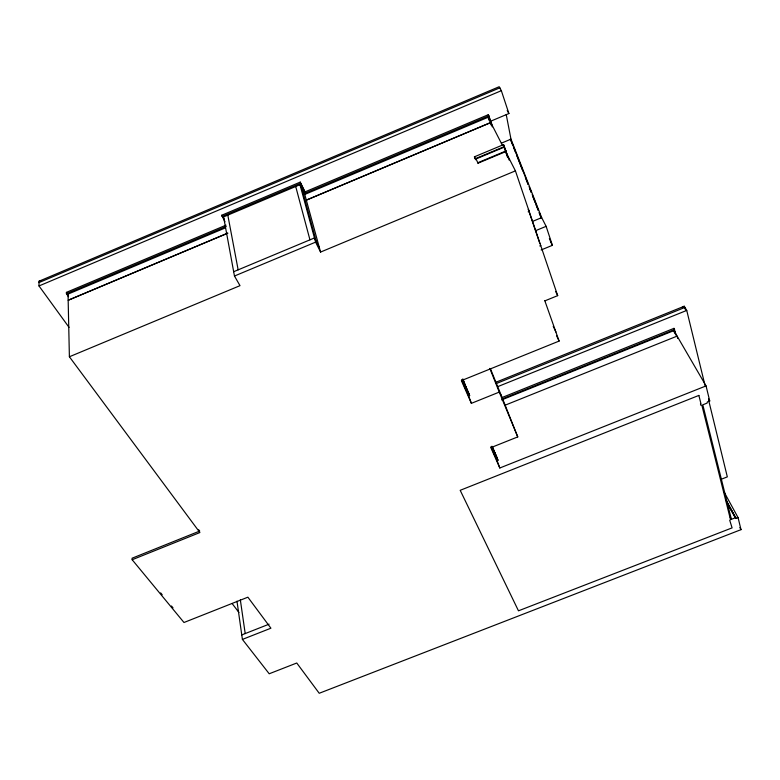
<?xml version="1.0" encoding="UTF-8"?>
<svg xmlns="http://www.w3.org/2000/svg" width="780" height="780" viewBox="0 0 780 780"><rect width="100%" height="100%" fill="white"/><g stroke="black" fill="none" stroke-linecap="round" stroke-linejoin="round"><path stroke-width="1.17" d="M69.049 327.356L39 285.948L39.029 281.209L499.19 86.726L501.345 90.685L508.892 113.539L490.513 121.27L488.26 114.718L305.048 191.87L305.399 193.118L488.845 115.869L491.741 124.293L490.669 124.751M491.273 370.812L490.425 368.628M491.254 370.753L501.092 395.031M682.217 307.583L684.216 306.238L686.741 310.421L705.159 385.973M39.02 282.565L499.805 87.847L500 88.433M39 285.948L501.345 90.685M224.991 221.764L221.812 215.212L300.251 182.111L305.048 191.87M222.037 216.489L300.593 183.349L300.251 182.111M545.005 300.807L557.69 295.639L515.424 170.869L320.58 252.067L304.765 194.444L299.969 184.694L223.587 216.908L234.468 276.023L240.006 285.656L69.391 356.762L199.894 532.545L132.171 559.738L183.982 622.499L247.884 597.188L270.913 628.202L242.405 639.415L236.983 601.166M68.552 296.712L66.436 293.728L66.407 292.373L225.995 225.166M66.436 293.728L226.229 226.453M225.527 227.809L68.035 294.109L69.391 356.762M304.765 194.444L488.085 117.273L502.223 144.973M490.786 122.558L306.325 200.138L490.766 122.528L492.268 126.877M501.394 143.159L510.978 139.152L506.23 114.582M515.424 170.869L505.625 151.651L478.013 163.205L477.838 162.727L506.025 150.94L504.114 147.196L476.044 158.945L475.654 159.647L474.425 156.819L503.558 144.622L509.145 160.085M475.654 159.647L475.312 158.701L504.514 146.484M233.678 271.713L314.467 237.949L319.43 247.874M234.468 276.023L315.598 242.141L299.969 184.694M528.167 211.809L529.269 211.351L528.284 209.391L539.848 243.516M532.662 221.354L541.671 217.63L546.127 226.336L552.396 245.329L541.154 249.951M535.48 230.724L546.127 226.336M539.75 245.944L540.832 245.505M544.752 300.553L559.094 341.084L461.389 380.62L471.383 403.338L499.249 392.106L517.754 436.907L490.864 447.652L499.814 467.99L706.056 385.905L709.722 400.978L707.333 401.924L707.099 403.104L702.8 404.81L731.377 519.334L735.277 517.822L726.707 502.057M495.719 382.327L684.216 306.238L684.791 308.607M468.38 393.666L468.868 393.471L469.638 395.558L468.653 395.957L461.526 379.743M496.226 383.584L684.938 307.427L685.513 309.796M497.747 386.636L686.741 310.421M502.106 397.517L673.959 328.351L676.172 335.449M502.466 398.843L674.661 329.56M501.628 399.916L673.91 330.603L706.056 385.905M504.904 405.278L677.118 336.112L677.703 338.423M199.729 531.043L132.083 558.217L132.171 559.738M490.942 446.686L497.065 460.61L498.001 460.239L492.268 446.589M241.761 634.93L269.09 624.166M721.656 479.095L727.321 476.873L708.611 400.14M726.726 502.232L735.774 517.92L726.57 501.014M725.517 499.356L735.91 518.466L738.075 517.618L724.172 492.16M738.075 517.618L741 529.659L319.225 693.274L296.761 663.01L269.207 673.774L242.405 639.415M39.029 281.209L41.467 281.112M160.66 592.868L162.201 594.74M171.473 605.982L173.014 607.854M232.323 603.788L238.943 612.475M66.407 292.373L68.523 295.357M708.523 398.902L709.722 400.978M221.812 215.212L224.162 219.424M739.85 527.533L741 529.659M730.226 517.198L731.377 519.334M507.214 110.419L508.892 113.539M488.26 114.718L488.845 115.869M490.162 121.183L491.741 124.293M550.865 242.317L552.396 245.329M315.598 242.141L320.58 252.067M555.623 291.437L557.69 295.639M300.593 183.349L305.399 193.118M476.044 158.945L478.013 163.205M474.425 156.819L475.312 158.701M553.225 326.284L555.916 332.007M556.52 335.605L559.094 341.084M462.706 379.411L468.868 393.471M492.053 446.365L497.221 458.143M462.53 379.334L469.638 395.558M491.897 446.306L498.001 460.239M517.754 436.907L501.062 394.894M489.83 368.404L499.249 392.106M510.978 139.152L541.671 217.63M510.578 139.24L528.216 184.343M529.093 186.595L531.307 192.231M532.184 194.493L538.356 210.268M539.243 212.53L541.447 218.166M549.383 238.456L550.709 241.839M510.344 139.084L512.558 144.758M513.445 147.02L515.668 152.695M516.555 154.957L522.756 170.83M525.418 177.626L528.079 184.431M529.854 188.965L531.18 192.368M532.954 196.901L535.178 202.566M536.065 204.838L538.278 210.502M539.165 212.774L541.379 218.439M497.065 460.61L499.814 467.99M462.959 379.012L467.961 392.545M468.653 395.957L471.383 403.338M488.085 117.273L489.197 120.471M504.114 147.196L507.643 157.55M503.558 144.622L507.877 157.297M301.724 188.253L316.28 241.576M295.708 186.488L309.952 239.84M673.91 330.603L674.505 332.914M673.959 328.351L675.47 334.24M735.774 517.92L735.91 518.466M227.809 215.124L238.144 269.841M240.338 599.84L245.203 633.575M198.764 529.698L199.007 531.726M227.74 233.142L68.162 300.261L227.74 233.191M698.87 395.421L460.19 490.318L518.476 610.818L732.098 527.875L729.719 520.279L730.519 519.675L701.844 405.19L700.81 405.239L700.479 403.923L700.957 403.728L698.87 395.421"/></g></svg>
